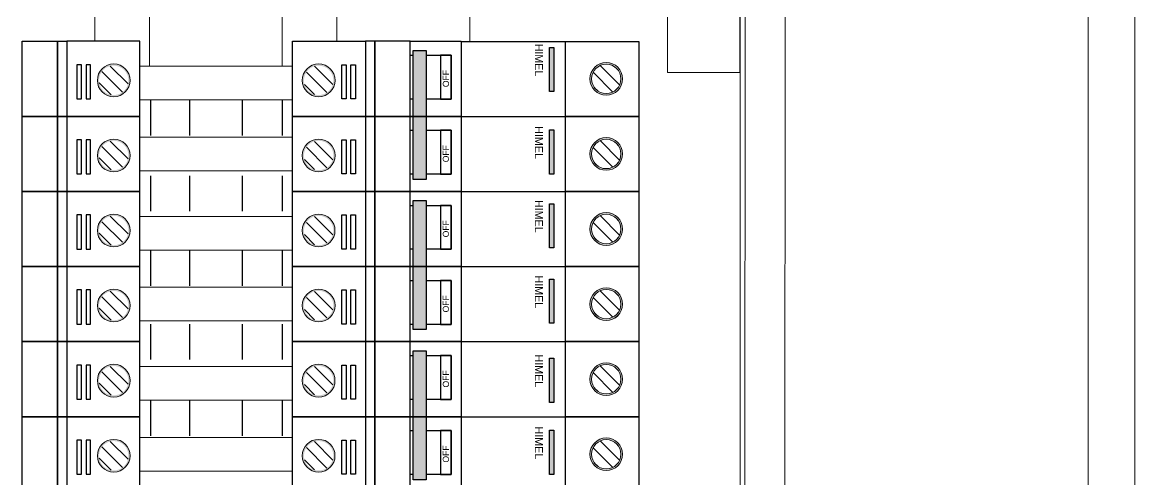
# Model space of a CAD drawing. Header units: inches. Extents: x 18739 to 22272, y 3658 to 7913.
# Drawn here: x 20377.6 to 20477, y 6889.2 to 6930.1 of the extents above; entities that cross this region are included whole.
import ezdxf

# ---------------------------------------------------------------- set-up
doc = ezdxf.new("R2010")
doc.units = ezdxf.units.IN
doc.header["$MEASUREMENT"] = 0
doc.layers.add('20-80AT', color=85, linetype='Continuous')
doc.layers.add('ENCLOSRURE', color=7, linetype='Continuous', lineweight=20)
doc.layers.add('LUGS', color=251, linetype='Continuous', lineweight=5)
doc.styles.get("Standard").update_dxf_attribs({"font": 'arial.ttf'})

msp = doc.modelspace()

# ---------------------------------------------------------------- hatches: boundary and pattern name
h = msp.add_hatch(color=1)
h.dxf.hatch_style = 1
h.paths.add_polyline_path([(20412.56841, 6927.55172), (20413.71143, 6927.55172), (20413.71143, 6916.04501), (20412.56841, 6916.04501)])
h = msp.add_hatch(color=1)
h.dxf.hatch_style = 1
h.paths.add_polyline_path([(20425.11935, 6927.83199), (20424.73499, 6927.83199), (20424.73499, 6923.89382), (20425.11935, 6923.89382)])
h = msp.add_hatch(color=1)
h.dxf.hatch_style = 1
h.paths.add_polyline_path([(20425.11935, 6920.46275), (20424.73499, 6920.46275), (20424.73499, 6916.52458), (20425.11935, 6916.52458)])
h = msp.add_hatch(color=1)
h.dxf.hatch_style = 1
h.paths.add_polyline_path([(20412.56836, 6914.14723), (20413.71138, 6914.14723), (20413.71138, 6902.64052), (20412.56836, 6902.64052)])
h = msp.add_hatch(color=1)
h.dxf.hatch_style = 1
h.paths.add_polyline_path([(20425.11935, 6913.87746), (20424.73499, 6913.87746), (20424.73499, 6909.93929), (20425.11935, 6909.93929)])
h = msp.add_hatch(color=1)
h.dxf.hatch_style = 1
h.paths.add_polyline_path([(20425.11935, 6907.13543), (20424.73499, 6907.13543), (20424.73499, 6903.19726), (20425.11935, 6903.19726)])
h = msp.add_hatch(color=1)
h.dxf.hatch_style = 1
h.paths.add_polyline_path([(20412.56832, 6900.74274), (20413.71134, 6900.74274), (20413.71134, 6889.23603), (20412.56832, 6889.23603)])
h = msp.add_hatch(color=1)
h.dxf.hatch_style = 1
h.paths.add_polyline_path([(20425.11935, 6900.07996), (20424.73499, 6900.07996), (20424.73499, 6896.14179), (20425.11935, 6896.14179)])
h = msp.add_hatch(color=1)
h.dxf.hatch_style = 1
h.paths.add_polyline_path([(20425.11935, 6893.65139), (20424.73499, 6893.65139), (20424.73499, 6889.71322), (20425.11935, 6889.71322)])
at = {"layer": 'ENCLOSRURE'}
h = msp.add_hatch(color=253, dxfattribs=at)
h.dxf.hatch_style = 1
h.paths.add_polyline_path([(20385.81015, 6923.42593, 1), (20385.81015, 6926.34718, 1)])
h.paths.add_polyline_path([(20385.81015, 6926.19996, -1), (20385.81015, 6923.57315, -1)], flags=16)
h = msp.add_hatch(dxfattribs=at)
h.set_pattern_fill('ANSI31', color=253, scale=7.059697, angle=90)
h.set_pattern_definition([(135, (970.8595, -42135.14825), (-0.62399498, -0.62399498), [])])
h.paths.add_polyline_path([(20385.81015, 6926.19996, 1), (20385.81015, 6923.57315, 1)])
h = msp.add_hatch(color=253, dxfattribs=at)
h.dxf.hatch_style = 1
h.paths.add_polyline_path([(20404.11834, 6923.42596, -1), (20404.11834, 6926.34721, -1)])
h.paths.add_polyline_path([(20404.11834, 6926.19998, 1), (20404.11834, 6923.57318, 1)], flags=16)
h = msp.add_hatch(dxfattribs=at)
h.set_pattern_fill('ANSI31', color=253, scale=7.059697, angle=90)
h.set_pattern_definition([(135, (970.3463, -42135.1482), (-0.62399498, -0.62399498), [])])
h.paths.add_polyline_path([(20404.11834, 6926.19998, -1), (20404.11834, 6923.57318, -1)])
h = msp.add_hatch(color=253, dxfattribs=at)
h.dxf.hatch_style = 1
h.paths.add_polyline_path([(20431.27245, 6925.01904, 1), (20428.3512, 6925.01904, 1)])
h.paths.add_polyline_path([(20431.12523, 6925.01904, 1), (20428.49842, 6925.01904, 1)], flags=16)
h = msp.add_hatch(dxfattribs=at)
h.set_pattern_fill('ANSI31', color=253, scale=7.059697, angle=90)
h.set_pattern_definition([(135, (944.6528, -42135.0158), (-0.62399498, -0.62399498), [])])
h.paths.add_polyline_path([(20431.12523, 6925.01904, 1), (20428.49842, 6925.01904, 1)])
h = msp.add_hatch(color=253, dxfattribs=at)
h.dxf.hatch_style = 1
h.paths.add_polyline_path([(20385.81012, 6916.72369, 1), (20385.81012, 6919.64494, 1)])
h.paths.add_polyline_path([(20385.81012, 6919.49772, -1), (20385.81012, 6916.87091, -1)], flags=16)
h = msp.add_hatch(dxfattribs=at)
h.set_pattern_fill('ANSI31', color=253, scale=7.059697, angle=90)
h.set_pattern_definition([(135, (970.8594, -42141.8505), (-0.62399498, -0.62399498), [])])
h.paths.add_polyline_path([(20385.81012, 6919.49772, 1), (20385.81012, 6916.87091, 1)])
h = msp.add_hatch(color=253, dxfattribs=at)
h.dxf.hatch_style = 1
h.paths.add_polyline_path([(20404.11838, 6916.72369, -1), (20404.11838, 6919.64494, -1)])
h.paths.add_polyline_path([(20404.11838, 6919.49772, 1), (20404.11838, 6916.87091, 1)], flags=16)
h = msp.add_hatch(dxfattribs=at)
h.set_pattern_fill('ANSI31', color=253, scale=7.059697, angle=90)
h.set_pattern_definition([(135, (970.3464, -42141.8505), (-0.62399498, -0.62399498), [])])
h.paths.add_polyline_path([(20404.11838, 6919.49772, -1), (20404.11838, 6916.87091, -1)])
h = msp.add_hatch(color=253, dxfattribs=at)
h.dxf.hatch_style = 1
h.paths.add_polyline_path([(20431.2725, 6918.31677, 1), (20428.35125, 6918.31677, 1)])
h.paths.add_polyline_path([(20431.12528, 6918.31677, 1), (20428.49847, 6918.31677, 1)], flags=16)
h = msp.add_hatch(dxfattribs=at)
h.set_pattern_fill('ANSI31', color=253, scale=7.059697, angle=90)
h.set_pattern_definition([(135, (944.6529, -42141.718), (-0.62399498, -0.62399498), [])])
h.paths.add_polyline_path([(20431.12528, 6918.31677, 1), (20428.49847, 6918.31677, 1)])
h = msp.add_hatch(color=253, dxfattribs=at)
h.dxf.hatch_style = 1
h.paths.add_polyline_path([(20385.8101, 6910.02144, 1), (20385.8101, 6912.94269, 1)])
h.paths.add_polyline_path([(20385.8101, 6912.79547, -1), (20385.8101, 6910.16867, -1)], flags=16)
h = msp.add_hatch(dxfattribs=at)
h.set_pattern_fill('ANSI31', color=253, scale=7.059697, angle=90)
h.set_pattern_definition([(135, (970.8594, -42148.5527), (-0.62399498, -0.62399498), [])])
h.paths.add_polyline_path([(20385.8101, 6912.79547, 1), (20385.8101, 6910.16867, 1)])
h = msp.add_hatch(color=253, dxfattribs=at)
h.dxf.hatch_style = 1
h.paths.add_polyline_path([(20404.11829, 6910.02147, -1), (20404.11829, 6912.94272, -1)])
h.paths.add_polyline_path([(20404.11829, 6912.7955, 1), (20404.11829, 6910.16869, 1)], flags=16)
h = msp.add_hatch(dxfattribs=at)
h.set_pattern_fill('ANSI31', color=253, scale=7.059697, angle=90)
h.set_pattern_definition([(135, (970.3463, -42148.5527), (-0.62399498, -0.62399498), [])])
h.paths.add_polyline_path([(20404.11829, 6912.7955, -1), (20404.11829, 6910.16869, -1)])
h = msp.add_hatch(color=253, dxfattribs=at)
h.dxf.hatch_style = 1
h.paths.add_polyline_path([(20431.2724, 6911.61455, 1), (20428.35115, 6911.61455, 1)])
h.paths.add_polyline_path([(20431.12518, 6911.61455, 1), (20428.49838, 6911.61455, 1)], flags=16)
h = msp.add_hatch(dxfattribs=at)
h.set_pattern_fill('ANSI31', color=253, scale=7.059697, angle=90)
h.set_pattern_definition([(135, (944.6528, -42148.42025), (-0.62399498, -0.62399498), [])])
h.paths.add_polyline_path([(20431.12518, 6911.61455, 1), (20428.49838, 6911.61455, 1)])
h = msp.add_hatch(color=253, dxfattribs=at)
h.dxf.hatch_style = 1
h.paths.add_polyline_path([(20385.81008, 6903.3192, 1), (20385.81008, 6906.24045, 1)])
h.paths.add_polyline_path([(20385.81008, 6906.09323, -1), (20385.81008, 6903.46642, -1)], flags=16)
h = msp.add_hatch(color=253, dxfattribs=at)
h.dxf.hatch_style = 1
h.paths.add_polyline_path([(20404.11834, 6903.3192, -1), (20404.11834, 6906.24045, -1)])
h.paths.add_polyline_path([(20404.11834, 6906.09323, 1), (20404.11834, 6903.46642, 1)], flags=16)
h = msp.add_hatch(color=253, dxfattribs=at)
h.dxf.hatch_style = 1
h.paths.add_polyline_path([(20431.27245, 6904.91229, 1), (20428.3512, 6904.91229, 1)])
h.paths.add_polyline_path([(20431.12523, 6904.91229, 1), (20428.49842, 6904.91229, 1)], flags=16)
h = msp.add_hatch(dxfattribs=at)
h.set_pattern_fill('ANSI31', color=253, scale=7.059697, angle=90)
h.set_pattern_definition([(135, (944.6528, -42155.1225), (-0.62399498, -0.62399498), [])])
h.paths.add_polyline_path([(20431.12523, 6904.91229, 1), (20428.49842, 6904.91229, 1)])
h = msp.add_hatch(dxfattribs=at)
h.set_pattern_fill('ANSI31', color=253, scale=7.059697, angle=90)
h.set_pattern_definition([(135, (970.8594, -42155.255), (-0.62399498, -0.62399498), [])])
h.paths.add_polyline_path([(20385.81008, 6906.09323, 1), (20385.81008, 6903.46642, 1)])
h = msp.add_hatch(dxfattribs=at)
h.set_pattern_fill('ANSI31', color=253, scale=7.059697, angle=90)
h.set_pattern_definition([(135, (970.3463, -42155.255), (-0.62399498, -0.62399498), [])])
h.paths.add_polyline_path([(20404.11834, 6906.09323, -1), (20404.11834, 6903.46642, -1)])
h = msp.add_hatch(color=253, dxfattribs=at)
h.dxf.hatch_style = 1
h.paths.add_polyline_path([(20385.81005, 6896.61696, 1), (20385.81005, 6899.5382, 1)])
h.paths.add_polyline_path([(20385.81005, 6899.39098, -1), (20385.81005, 6896.76418, -1)], flags=16)
h = msp.add_hatch(dxfattribs=at)
h.set_pattern_fill('ANSI31', color=253, scale=7.059697, angle=90)
h.set_pattern_definition([(135, (970.8594, -42161.9572), (-0.62399498, -0.62399498), [])])
h.paths.add_polyline_path([(20385.81005, 6899.39098, 1), (20385.81005, 6896.76418, 1)])
h = msp.add_hatch(color=253, dxfattribs=at)
h.dxf.hatch_style = 1
h.paths.add_polyline_path([(20404.11824, 6896.61698, -1), (20404.11824, 6899.53823, -1)])
h.paths.add_polyline_path([(20404.11824, 6899.39101, 1), (20404.11824, 6896.7642, 1)], flags=16)
h = msp.add_hatch(dxfattribs=at)
h.set_pattern_fill('ANSI31', color=253, scale=7.059697, angle=90)
h.set_pattern_definition([(135, (970.3462, -42161.9572), (-0.62399498, -0.62399498), [])])
h.paths.add_polyline_path([(20404.11824, 6899.39101, -1), (20404.11824, 6896.7642, -1)])
h = msp.add_hatch(color=253, dxfattribs=at)
h.dxf.hatch_style = 1
h.paths.add_polyline_path([(20431.27236, 6898.21007, 1), (20428.35111, 6898.21007, 1)])
h.paths.add_polyline_path([(20431.12514, 6898.21007, 1), (20428.49833, 6898.21007, 1)], flags=16)
h = msp.add_hatch(dxfattribs=at)
h.set_pattern_fill('ANSI31', color=253, scale=7.059697, angle=90)
h.set_pattern_definition([(135, (944.65275, -42161.8247), (-0.62399498, -0.62399498), [])])
h.paths.add_polyline_path([(20431.12514, 6898.21007, 1), (20428.49833, 6898.21007, 1)])
h = msp.add_hatch(color=253, dxfattribs=at)
h.dxf.hatch_style = 1
h.paths.add_polyline_path([(20385.81003, 6889.91471, 1), (20385.81003, 6892.83596, 1)])
h.paths.add_polyline_path([(20385.81003, 6892.68874, -1), (20385.81003, 6890.06193, -1)], flags=16)
h = msp.add_hatch(dxfattribs=at)
h.set_pattern_fill('ANSI31', color=253, scale=7.059697, angle=90)
h.set_pattern_definition([(135, (970.8593, -42168.6595), (-0.62399498, -0.62399498), [])])
h.paths.add_polyline_path([(20385.81003, 6892.68874, 1), (20385.81003, 6890.06193, 1)])
h = msp.add_hatch(color=253, dxfattribs=at)
h.dxf.hatch_style = 1
h.paths.add_polyline_path([(20404.11829, 6889.91471, -1), (20404.11829, 6892.83596, -1)])
h.paths.add_polyline_path([(20404.11829, 6892.68874, 1), (20404.11829, 6890.06193, 1)], flags=16)
h = msp.add_hatch(dxfattribs=at)
h.set_pattern_fill('ANSI31', color=253, scale=7.059697, angle=90)
h.set_pattern_definition([(135, (970.3463, -42168.6595), (-0.62399498, -0.62399498), [])])
h.paths.add_polyline_path([(20404.11829, 6892.68874, -1), (20404.11829, 6890.06193, -1)])
h = msp.add_hatch(color=253, dxfattribs=at)
h.dxf.hatch_style = 1
h.paths.add_polyline_path([(20431.2724, 6891.5078, 1), (20428.35115, 6891.5078, 1)])
h.paths.add_polyline_path([(20431.12518, 6891.5078, 1), (20428.49838, 6891.5078, 1)], flags=16)
h = msp.add_hatch(dxfattribs=at)
h.set_pattern_fill('ANSI31', color=253, scale=7.059697, angle=90)
h.set_pattern_definition([(135, (944.6528, -42168.527), (-0.62399498, -0.62399498), [])])
h.paths.add_polyline_path([(20431.12518, 6891.5078, 1), (20428.49838, 6891.5078, 1)])

# ---------------------------------------------------------------- linework, layer by layer
at = {"color": 0}
for p, q in [((20416.85101, 6928.37065), (20426.18191, 6928.37065)), ((20389.09821, 6923.11535), (20389.09821, 6919.9557)), ((20392.58214, 6923.11535), (20392.58214, 6919.9557)), ((20397.28107, 6923.11535), (20397.28107, 6919.9557)), ((20400.85892, 6923.11535), (20400.85892, 6919.9557)), ((20389.09821, 6916.37501), (20389.09821, 6913.21536)), ((20392.58214, 6916.37501), (20392.58214, 6913.21536)), ((20397.28107, 6916.37501), (20397.28107, 6913.21536)), ((20400.85892, 6916.37501), (20400.85892, 6913.21536)), ((20416.85096, 6914.96616), (20426.18186, 6914.96616)), ((20389.09816, 6909.71086), (20389.09816, 6906.55121)), ((20392.58209, 6909.71086), (20392.58209, 6906.55121)), ((20397.28102, 6909.71086), (20397.28102, 6906.55121)), ((20400.85887, 6909.71086), (20400.85887, 6906.55121)), ((20389.09821, 6903.12027), (20389.09821, 6899.96062)), ((20392.58214, 6903.12027), (20392.58214, 6899.96062)), ((20397.28107, 6903.12027), (20397.28107, 6899.96062)), ((20400.85892, 6903.12027), (20400.85892, 6899.96062)), ((20416.85091, 6901.56167), (20426.18182, 6901.56167)), ((20389.09811, 6896.30637), (20389.09811, 6893.14672)), ((20392.58204, 6896.30637), (20392.58204, 6893.14672)), ((20397.28098, 6896.30637), (20397.28098, 6893.14672)), ((20400.85883, 6896.30637), (20400.85883, 6893.14672))]:
    msp.add_line(p, q, dxfattribs=at)
at = {"color": 1}
for points in [[(20412.56841, 6916.04501), (20412.56841, 6927.55172), (20413.71143, 6927.55172), (20413.71143, 6916.04501)], [(20425.11935, 6927.83199), (20425.11935, 6923.89382), (20424.73499, 6923.89382), (20424.73499, 6927.83199)], [(20425.11935, 6920.46275), (20425.11935, 6916.52458), (20424.73499, 6916.52458), (20424.73499, 6920.46275)], [(20412.56836, 6902.64052), (20412.56836, 6914.14723), (20413.71138, 6914.14723), (20413.71138, 6902.64052)], [(20425.11935, 6913.87746), (20425.11935, 6909.93929), (20424.73499, 6909.93929), (20424.73499, 6913.87746)], [(20425.11935, 6907.13543), (20425.11935, 6903.19726), (20424.73499, 6903.19726), (20424.73499, 6907.13543)], [(20412.56832, 6889.23603), (20412.56832, 6900.74274), (20413.71134, 6900.74274), (20413.71134, 6889.23603)], [(20425.11935, 6900.07996), (20425.11935, 6896.14179), (20424.73499, 6896.14179), (20424.73499, 6900.07996)], [(20425.11935, 6893.65139), (20425.11935, 6889.71322), (20424.73499, 6889.71322), (20424.73499, 6893.65139)]]:
    msp.add_lwpolyline(points, close=True, dxfattribs=at)
at = {"layer": '20-80AT', "color": 0}
for p, q in [((20416.85103, 6921.6686), (20426.18196, 6921.66838)), ((20416.85103, 6914.96649), (20426.18196, 6914.96627)), ((20416.85098, 6908.26411), (20426.18191, 6908.26389)), ((20416.85098, 6901.562), (20426.18191, 6901.56178)), ((20416.85094, 6894.85962), (20426.18186, 6894.8594))]:
    msp.add_line(p, q, dxfattribs=at)
for points in [[(20377.63993, 6928.3709), (20380.79379, 6928.3709), (20380.79379, 6921.66863), (20377.63993, 6921.66863)], [(20380.79379, 6928.3709), (20381.61921, 6928.3709), (20381.61921, 6921.66869), (20380.79379, 6921.66869)], [(20381.61924, 6928.37093), (20381.61921, 6921.66869), (20388.15693, 6921.66869), (20388.15695, 6928.37093)], [(20408.30925, 6928.37095), (20408.30927, 6921.66871), (20401.77155, 6921.66871), (20401.77153, 6928.37095)], [(20409.13469, 6928.37092), (20408.30927, 6928.37092), (20408.30927, 6921.66871), (20409.13469, 6921.66871)], [(20412.28856, 6928.37092), (20409.13469, 6928.37092), (20409.13469, 6921.66865), (20412.28856, 6921.66865)], [(20412.28891, 6921.66862), (20412.28889, 6928.37086), (20416.85098, 6928.37086), (20416.85101, 6921.66862)], [(20432.71962, 6928.37065), (20432.71965, 6921.66841), (20426.18193, 6921.66841), (20426.18191, 6928.37065)], [(20415.95737, 6923.21094), (20415.95737, 6927.13179), (20415.01678, 6927.13179), (20415.01678, 6923.21094)], [(20382.92404, 6923.23338), (20382.92404, 6926.28264), (20382.51667, 6926.28264), (20382.51667, 6923.23338)], [(20383.74801, 6923.23338), (20383.74801, 6926.28264), (20383.34064, 6926.28264), (20383.34064, 6923.23338)], [(20406.18048, 6923.2334), (20406.18048, 6926.28266), (20406.58785, 6926.28266), (20406.58785, 6923.2334)], [(20407.00445, 6923.2334), (20407.00445, 6926.28266), (20407.41182, 6926.28266), (20407.41182, 6923.2334)], [(20377.6399, 6921.66865), (20380.79377, 6921.66865), (20380.79377, 6914.96638), (20377.6399, 6914.96638)], [(20380.79377, 6921.66865), (20381.61919, 6921.66865), (20381.61919, 6914.96644), (20380.79377, 6914.96644)], [(20381.61921, 6921.66869), (20381.61919, 6914.96644), (20388.15691, 6914.96644), (20388.15693, 6921.66869)], [(20408.30929, 6921.66869), (20408.30932, 6914.96644), (20401.7716, 6914.96644), (20401.77158, 6921.66869)], [(20409.13474, 6921.66865), (20408.30932, 6921.66865), (20408.30932, 6914.96644), (20409.13474, 6914.96644)], [(20412.2886, 6921.66865), (20409.13474, 6921.66865), (20409.13474, 6914.96638), (20412.2886, 6914.96638)], [(20412.28896, 6914.96635), (20412.28894, 6921.6686), (20416.85103, 6921.6686), (20416.85106, 6914.96635)], [(20432.71967, 6921.66838), (20432.7197, 6914.96614), (20426.18198, 6914.96614), (20426.18196, 6921.66838)], [(20415.95742, 6916.50867), (20415.95742, 6920.42952), (20415.01682, 6920.42952), (20415.01682, 6916.50867)], [(20382.92401, 6916.53113), (20382.92401, 6919.58039), (20382.51664, 6919.58039), (20382.51664, 6916.53113)], [(20383.74798, 6916.53113), (20383.74798, 6919.58039), (20383.34061, 6919.58039), (20383.34061, 6916.53113)], [(20406.18052, 6916.53113), (20406.18052, 6919.58039), (20406.5879, 6919.58039), (20406.5879, 6916.53113)], [(20407.00449, 6916.53113), (20407.00449, 6919.58039), (20407.41187, 6919.58039), (20407.41187, 6916.53113)], [(20377.63988, 6914.96641), (20380.79375, 6914.96641), (20380.79375, 6908.26414), (20377.63988, 6908.26414)], [(20380.79375, 6914.96641), (20381.61917, 6914.96641), (20381.61917, 6908.2642), (20380.79375, 6908.2642)], [(20381.61919, 6914.96644), (20381.61917, 6908.2642), (20388.15688, 6908.2642), (20388.15691, 6914.96644)], [(20408.3092, 6914.96647), (20408.30922, 6908.26422), (20401.77151, 6908.26422), (20401.77148, 6914.96647)], [(20409.13464, 6914.96643), (20408.30922, 6914.96643), (20408.30922, 6908.26422), (20409.13464, 6908.26422)], [(20412.28851, 6914.96643), (20409.13464, 6914.96643), (20409.13464, 6908.26416), (20412.28851, 6908.26416)], [(20412.28886, 6908.26413), (20412.28884, 6914.96638), (20416.85094, 6914.96638), (20416.85096, 6908.26413)], [(20432.71958, 6914.96616), (20432.7196, 6908.26392), (20426.18189, 6908.26392), (20426.18186, 6914.96616)], [(20415.95732, 6909.80645), (20415.95732, 6913.7273), (20415.01673, 6913.7273), (20415.01673, 6909.80645)], [(20382.92399, 6909.82889), (20382.92399, 6912.87815), (20382.51662, 6912.87815), (20382.51662, 6909.82889)], [(20383.74796, 6909.82889), (20383.74796, 6912.87815), (20383.34059, 6912.87815), (20383.34059, 6909.82889)], [(20406.18043, 6909.82891), (20406.18043, 6912.87817), (20406.5878, 6912.87817), (20406.5878, 6909.82891)], [(20407.0044, 6909.82891), (20407.0044, 6912.87817), (20407.41177, 6912.87817), (20407.41177, 6909.82891)], [(20377.63986, 6908.26416), (20380.79372, 6908.26416), (20380.79372, 6901.56189), (20377.63986, 6901.56189)], [(20380.79372, 6908.26416), (20381.61914, 6908.26416), (20381.61914, 6901.56195), (20380.79372, 6901.56195)], [(20381.61917, 6908.2642), (20381.61914, 6901.56195), (20388.15686, 6901.56195), (20388.15688, 6908.2642)], [(20408.30925, 6908.2642), (20408.30927, 6901.56195), (20401.77155, 6901.56195), (20401.77153, 6908.2642)], [(20409.13469, 6908.26416), (20408.30927, 6908.26416), (20408.30927, 6901.56195), (20409.13469, 6901.56195)], [(20412.28856, 6908.26416), (20409.13469, 6908.26416), (20409.13469, 6901.56189), (20412.28856, 6901.56189)], [(20412.28891, 6901.56186), (20412.28889, 6908.26411), (20416.85098, 6908.26411), (20416.85101, 6901.56186)], [(20432.71963, 6908.26389), (20432.71965, 6901.56165), (20426.18193, 6901.56165), (20426.18191, 6908.26389)], [(20415.95737, 6903.10419), (20415.95737, 6907.02503), (20415.01678, 6907.02503), (20415.01678, 6903.10419)], [(20382.92397, 6903.12664), (20382.92397, 6906.1759), (20382.5166, 6906.1759), (20382.5166, 6903.12664)], [(20383.74794, 6903.12664), (20383.74794, 6906.1759), (20383.34057, 6906.1759), (20383.34057, 6903.12664)], [(20406.18048, 6903.12664), (20406.18048, 6906.1759), (20406.58785, 6906.1759), (20406.58785, 6903.12664)], [(20407.00445, 6903.12664), (20407.00445, 6906.1759), (20407.41182, 6906.1759), (20407.41182, 6903.12664)], [(20377.63983, 6901.56192), (20380.7937, 6901.56192), (20380.7937, 6894.85965), (20377.63983, 6894.85965)], [(20380.7937, 6901.56192), (20381.61912, 6901.56192), (20381.61912, 6894.85971), (20380.7937, 6894.85971)], [(20381.61914, 6901.56195), (20381.61912, 6894.85971), (20388.15684, 6894.85971), (20388.15686, 6901.56195)], [(20408.30915, 6901.56198), (20408.30918, 6894.85973), (20401.77146, 6894.85973), (20401.77144, 6901.56198)], [(20409.1346, 6901.56194), (20408.30918, 6901.56194), (20408.30918, 6894.85973), (20409.1346, 6894.85973)], [(20412.28846, 6901.56194), (20409.1346, 6901.56194), (20409.1346, 6894.85967), (20412.28846, 6894.85967)], [(20412.28882, 6894.85964), (20412.28879, 6901.56189), (20416.85089, 6901.56189), (20416.85091, 6894.85964)], [(20432.71953, 6901.56167), (20432.71955, 6894.85943), (20426.18184, 6894.85943), (20426.18182, 6901.56167)], [(20415.95727, 6896.40197), (20415.95727, 6900.32281), (20415.01668, 6900.32281), (20415.01668, 6896.40197)], [(20382.92394, 6896.4244), (20382.92394, 6899.47366), (20382.51657, 6899.47366), (20382.51657, 6896.4244)], [(20383.74791, 6896.4244), (20383.74791, 6899.47366), (20383.34054, 6899.47366), (20383.34054, 6896.4244)], [(20406.18038, 6896.42442), (20406.18038, 6899.47368), (20406.58775, 6899.47368), (20406.58775, 6896.42442)], [(20407.00435, 6896.42442), (20407.00435, 6899.47368), (20407.41172, 6899.47368), (20407.41172, 6896.42442)], [(20377.63981, 6894.85967), (20380.79368, 6894.85967), (20380.79368, 6888.15741), (20377.63981, 6888.15741)], [(20380.79368, 6894.85967), (20381.6191, 6894.85967), (20381.6191, 6888.15746), (20380.79368, 6888.15746)], [(20381.61912, 6894.85971), (20381.6191, 6888.15746), (20388.15681, 6888.15746), (20388.15684, 6894.85971)], [(20408.3092, 6894.85971), (20408.30922, 6888.15746), (20401.77151, 6888.15746), (20401.77148, 6894.85971)], [(20409.13464, 6894.85967), (20408.30922, 6894.85967), (20408.30922, 6888.15746), (20409.13464, 6888.15746)], [(20412.28851, 6894.85967), (20409.13464, 6894.85967), (20409.13464, 6888.15741), (20412.28851, 6888.15741)], [(20412.28887, 6888.15737), (20412.28884, 6894.85962), (20416.85094, 6894.85962), (20416.85096, 6888.15737)], [(20432.71958, 6894.8594), (20432.7196, 6888.15716), (20426.18189, 6888.15716), (20426.18186, 6894.8594)], [(20415.95732, 6889.6997), (20415.95732, 6893.62054), (20415.01673, 6893.62054), (20415.01673, 6889.6997)], [(20382.92392, 6889.72216), (20382.92392, 6892.77142), (20382.51655, 6892.77142), (20382.51655, 6889.72216)], [(20383.74789, 6889.72216), (20383.74789, 6892.77142), (20383.34052, 6892.77142), (20383.34052, 6889.72216)], [(20406.18043, 6889.72216), (20406.18043, 6892.77142), (20406.5878, 6892.77142), (20406.5878, 6889.72216)], [(20407.0044, 6889.72216), (20407.0044, 6892.77142), (20407.41177, 6892.77142), (20407.41177, 6889.72216)]]:
    msp.add_lwpolyline(points, close=True, dxfattribs=at)
for points in [[(20416.85101, 6928.37065), (20416.85101, 6921.66854), (20426.18191, 6921.66854), (20426.18191, 6928.37065)], [(20412.56841, 6923.21094), (20412.28892, 6923.21094), (20412.28892, 6927.13179), (20412.5684, 6927.13179)], [(20413.71142, 6927.13179), (20415.95737, 6927.13179), (20415.95737, 6923.21094), (20413.71142, 6923.21094)], [(20416.85103, 6921.66856), (20412.28859, 6921.66863)], [(20412.28859, 6921.66858), (20412.56843, 6921.66858)], [(20413.71146, 6921.66856), (20416.85103, 6921.66852)], [(20416.85106, 6921.66838), (20416.85106, 6914.96627), (20426.18196, 6914.96627), (20426.18196, 6921.66838)], [(20412.56846, 6916.50867), (20412.28897, 6916.50867), (20412.28897, 6920.42952), (20412.56845, 6920.42952)], [(20413.71147, 6920.42952), (20415.95742, 6920.42952), (20415.95742, 6916.50867), (20413.71147, 6916.50867)], [(20416.85096, 6914.96616), (20416.85096, 6908.26405), (20426.18186, 6908.26405), (20426.18186, 6914.96616)], [(20412.56836, 6909.80645), (20412.28887, 6909.80645), (20412.28887, 6913.7273), (20412.56835, 6913.7273)], [(20413.71137, 6913.7273), (20415.95732, 6913.7273), (20415.95732, 6909.80645), (20413.71137, 6909.80645)], [(20416.85098, 6908.26407), (20412.28855, 6908.26414)], [(20412.28855, 6908.26409), (20412.56839, 6908.26409)], [(20413.71141, 6908.26407), (20416.85098, 6908.26403)], [(20416.85101, 6908.26389), (20416.85101, 6901.56178), (20426.18191, 6901.56178), (20426.18191, 6908.26389)], [(20412.56841, 6903.10419), (20412.28892, 6903.10419), (20412.28892, 6907.02503), (20412.5684, 6907.02503)], [(20413.71142, 6907.02503), (20415.95737, 6907.02503), (20415.95737, 6903.10419), (20413.71142, 6903.10419)], [(20416.85091, 6901.56167), (20416.85091, 6894.85956), (20426.18182, 6894.85956), (20426.18182, 6901.56167)], [(20412.56832, 6896.40197), (20412.28883, 6896.40197), (20412.28883, 6900.32281), (20412.5683, 6900.32281)], [(20413.71133, 6900.32281), (20415.95727, 6900.32281), (20415.95727, 6896.40197), (20413.71133, 6896.40197)], [(20416.85094, 6894.85959), (20412.2885, 6894.85965)], [(20412.2885, 6894.8596), (20412.56834, 6894.8596)], [(20413.71136, 6894.85958), (20416.85094, 6894.85954)], [(20416.85096, 6894.8594), (20416.85096, 6888.15729), (20426.18186, 6888.15729), (20426.18186, 6894.8594)], [(20412.56836, 6889.6997), (20412.28887, 6889.6997), (20412.28887, 6893.62054), (20412.56835, 6893.62054)], [(20413.71137, 6893.62054), (20415.95732, 6893.62054), (20415.95732, 6889.6997), (20413.71137, 6889.6997)]]:
    msp.add_lwpolyline(points, dxfattribs=at)
at = {"layer": 'ENCLOSRURE', "color": 252}
msp.add_line((20417.63158, 6939.32747), (20417.63158, 6928.37065), dxfattribs=at)
at = {"layer": 'ENCLOSRURE'}
for points in [[(20312.42293, 7061.66169), (20477.02393, 7061.66169), (20477.02393, 6766.33305), (20312.42293, 6766.33305)], [(20316.59193, 7057.49269), (20472.85493, 7057.49269), (20472.85493, 6770.55732), (20316.59193, 6770.55732)], [(20348.18009, 6997.30301), (20441.76878, 6997.30301), (20441.76878, 6829.27808), (20348.18009, 6829.27808)], [(20442.26977, 6983.369), (20445.86057, 6980.88431), (20445.7195, 6836.10871), (20442.1287, 6834.20462)], [(20388.1406, 6926.14694), (20401.76078, 6926.14694), (20401.76078, 6923.13403), (20388.1406, 6923.13403)], [(20388.1406, 6919.82469), (20401.76078, 6919.82469), (20401.76078, 6916.81178), (20388.1406, 6916.81178)], [(20388.14055, 6912.74245), (20401.76073, 6912.74245), (20401.76073, 6909.72954), (20388.14055, 6909.72954)], [(20388.14055, 6906.4202), (20401.76073, 6906.4202), (20401.76073, 6903.40729), (20388.14055, 6903.40729)], [(20388.1405, 6899.33796), (20401.76069, 6899.33796), (20401.76069, 6896.32505), (20388.1405, 6896.32505)], [(20388.1405, 6893.01571), (20401.76069, 6893.01571), (20401.76069, 6890.0028), (20388.1405, 6890.0028)]]:
    msp.add_lwpolyline(points, close=True, dxfattribs=at)
at = {"layer": 'ENCLOSRURE', "color": 252}
msp.add_lwpolyline([(20435.26985, 6997.20666), (20441.75908, 6997.20666), (20441.75908, 6925.59495), (20435.26985, 6925.59495)], close=True, dxfattribs=at)
at = {"layer": 'ENCLOSRURE'}
for points in [[(20384.13523, 6928.3591), (20384.13523, 6931.77509), (20389.01759, 6931.77509), (20389.01759, 6926.12429)], [(20405.73866, 6928.3591), (20405.73866, 6931.77509), (20400.85629, 6931.77509), (20400.85629, 6926.12429)]]:
    msp.add_lwpolyline(points, dxfattribs=at)
at = {"layer": 'LUGS'}
for centre, radius in [((20385.81015, 6924.88656, -15.16729), 1.46062), ((20404.11834, 6924.88658, -15.16729), 1.46062), ((20429.81183, 6925.01904, -1.47141), 1.46062), ((20429.81195, 6925.01952, -1.47141), 1.46062), ((20429.81183, 6925.01904, -0.73571), 1.3134), ((20385.81012, 6918.18431, -15.16729), 1.46062), ((20404.11838, 6918.18431, -15.16729), 1.46062), ((20429.81187, 6918.31677, -1.47141), 1.46062), ((20429.81199, 6918.31725, -1.47141), 1.46062), ((20429.81187, 6918.31677, -0.73571), 1.3134), ((20385.8101, 6911.48207, -15.16729), 1.46062), ((20404.11829, 6911.48209, -15.16729), 1.46062), ((20429.81178, 6911.61455, -1.47141), 1.46062), ((20429.8119, 6911.61503, -1.47141), 1.46062), ((20429.81178, 6911.61455, -0.73571), 1.3134), ((20385.81008, 6904.77982, -15.16729), 1.46062), ((20404.11834, 6904.77982, -15.16729), 1.46062), ((20429.81183, 6904.91229, -1.47141), 1.46062), ((20429.81195, 6904.91277, -1.47141), 1.46062), ((20429.81183, 6904.91229, -0.73571), 1.3134), ((20385.81005, 6898.07758, -15.16729), 1.46062), ((20404.11824, 6898.0776, -15.16729), 1.46062), ((20429.81173, 6898.21007, -1.47141), 1.46062), ((20429.81185, 6898.21055, -1.47141), 1.46062), ((20429.81173, 6898.21007, -0.73571), 1.3134), ((20385.81003, 6891.37534, -15.16729), 1.46062), ((20404.11829, 6891.37534, -15.16729), 1.46062), ((20429.81178, 6891.5078, -1.47141), 1.46062), ((20429.8119, 6891.50828, -1.47141), 1.46062), ((20429.81178, 6891.5078, -0.73571), 1.3134)]:
    msp.add_circle(centre, radius, dxfattribs=at)

# ---------------------------------------------------------------- texts
for p in [(20415.75669, 6924.27795), (20415.75674, 6917.57568), (20415.75665, 6910.87346), (20415.75669, 6904.17119), (20415.7566, 6897.46897), (20415.75665, 6890.7667)]:
    msp.add_text('OFF', height=0.547721, rotation=90).set_placement(p)
at = {"char_height": 0.7149061, "attachment_point": 7, "rotation": 270}
for insert in [(20423.43503, 6928.16406), (20423.43503, 6920.79483), (20423.43503, 6914.20953), (20423.43503, 6907.46751), (20423.43503, 6900.41203), (20423.43503, 6893.98346)]:
    msp.add_mtext_dynamic_manual_height_columns('{\\fBradley Hand ITC|b0|i0|c0|p66;HIMEL }', width=35.0550439, gutter_width=1, heights=[0.83509], dxfattribs=dict(at, insert=insert))

doc.saveas('drawing.dxf')
